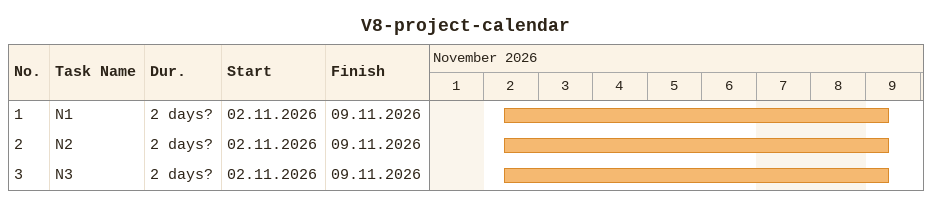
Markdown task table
V8-project-calendar

| ID | Task | Duration | Start | Finish |
|---|---|---|---|---|
| 1 | N1 | 2d? | 2026-11-02 | 2026-11-09 |
| 2 | N2 | 2d? | 2026-11-02 | 2026-11-09 |
| 3 | N3 | 2d? | 2026-11-02 | 2026-11-09 |
